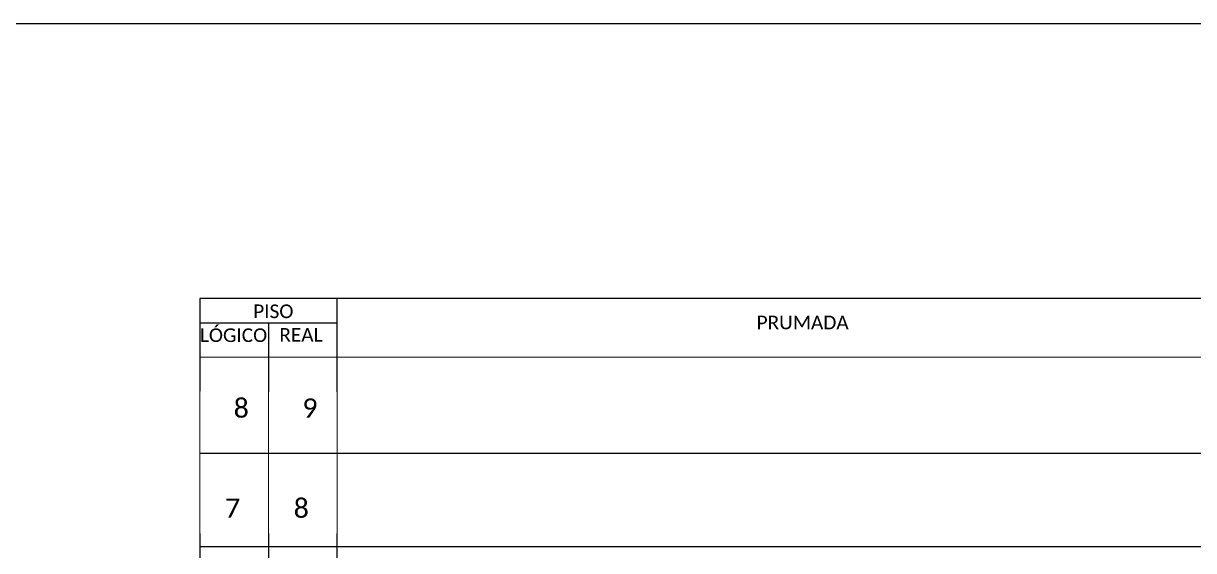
# Model space of a CAD drawing. Header units: metres. Extents: x -36 to 590097, y -8 to 9716508.
# Drawn here: x 589437.9 to 589832.4, y 9715312.6 to 9715490.5 of the extents above; entities that cross this region are included whole.
import ezdxf
from ezdxf.enums import TextEntityAlignment as Align

# ---------------------------------------------------------------- set-up
doc = ezdxf.new("R2010")
doc.units = ezdxf.units.M
doc.header["$LTSCALE"] = 0.5
doc.header["$MEASUREMENT"] = 0
doc.layers.add('DROP DE CLIENTE', color=140, linetype='Continuous')
doc.styles.add('WMF-Calibri0', font='calibri.ttf')

msp = doc.modelspace()

# ---------------------------------------------------------------- linework, layer by layer
msp.add_lwpolyline([(590096.69, 9714613.06), (588779.02, 9714613.06), (588779.02, 9715490.52), (590096.69, 9715490.52)], close=True)
at = {"color": 0}
for points in [[(589923.93, 9715397.69), (589497.3, 9715397.69)], [(589497.3, 9715389.46), (589543.59, 9715389.46)], [(589497.3, 9715345.47), (589923.93, 9715345.47)]]:
    msp.add_lwpolyline(points, dxfattribs=at)
for points in [[(589497.3, 9715397.69), (589497.3, 9715366.41)], [(589543.59, 9715366.26), (589543.59, 9715397.69)], [(589520.45, 9715389.46), (589520.45, 9715366.16)], [(589497.3, 9715345.47), (589923.93, 9715345.47)], [(589497.3, 9715345.47), (589923.93, 9715345.47)], [(589497.3, 9715318.38), (589497.3, 9715051.31)], [(589520.45, 9715318.38), (589520.45, 9715051.31)], [(589543.59, 9715051.31), (589543.59, 9715318.38)], [(589497.3, 9715314.01), (589923.93, 9715314.01)]]:
    msp.add_lwpolyline(points)
at = {"layer": 'DROP DE CLIENTE', "color": 0, "lineweight": 0}
for p, q in [((589497.3, 9715377.91), (589923.93, 9715377.91)), ((589497.3, 9715366.41), (589497.3, 9715318.38)), ((589520.45, 9715366.16), (589520.45, 9715318.38)), ((589543.59, 9715366.26), (589543.59, 9715318.38))]:
    msp.add_line(p, q, dxfattribs=at)

# ---------------------------------------------------------------- texts
at = {"color": 0, "style": 'WMF-Calibri0'}
for s, p in [('     PISO', (589507.23, 9715391.08)), ('  LÓGICO', (589494.14, 9715383.02)), ('PRUMADA', (589685.05, 9715387.31)), ('    REAL', (589517.66, 9715383.13))]:
    msp.add_text(s, height=4.6, dxfattribs=at).set_placement(p)
at = {"color": 7, "style": 'WMF-Calibri0', "flags": 4}
for tag, p in [('8', (589511.3, 9715360.74)), ('9', (589534.45, 9715360.74)), ('7', (589508.39, 9715326.96)), ('8', (589531.53, 9715326.96))]:
    msp.add_attdef(tag, text='XX', height=6.48, dxfattribs=at).set_placement(p, align=Align.MIDDLE_CENTER)

doc.saveas('drawing.dxf')
